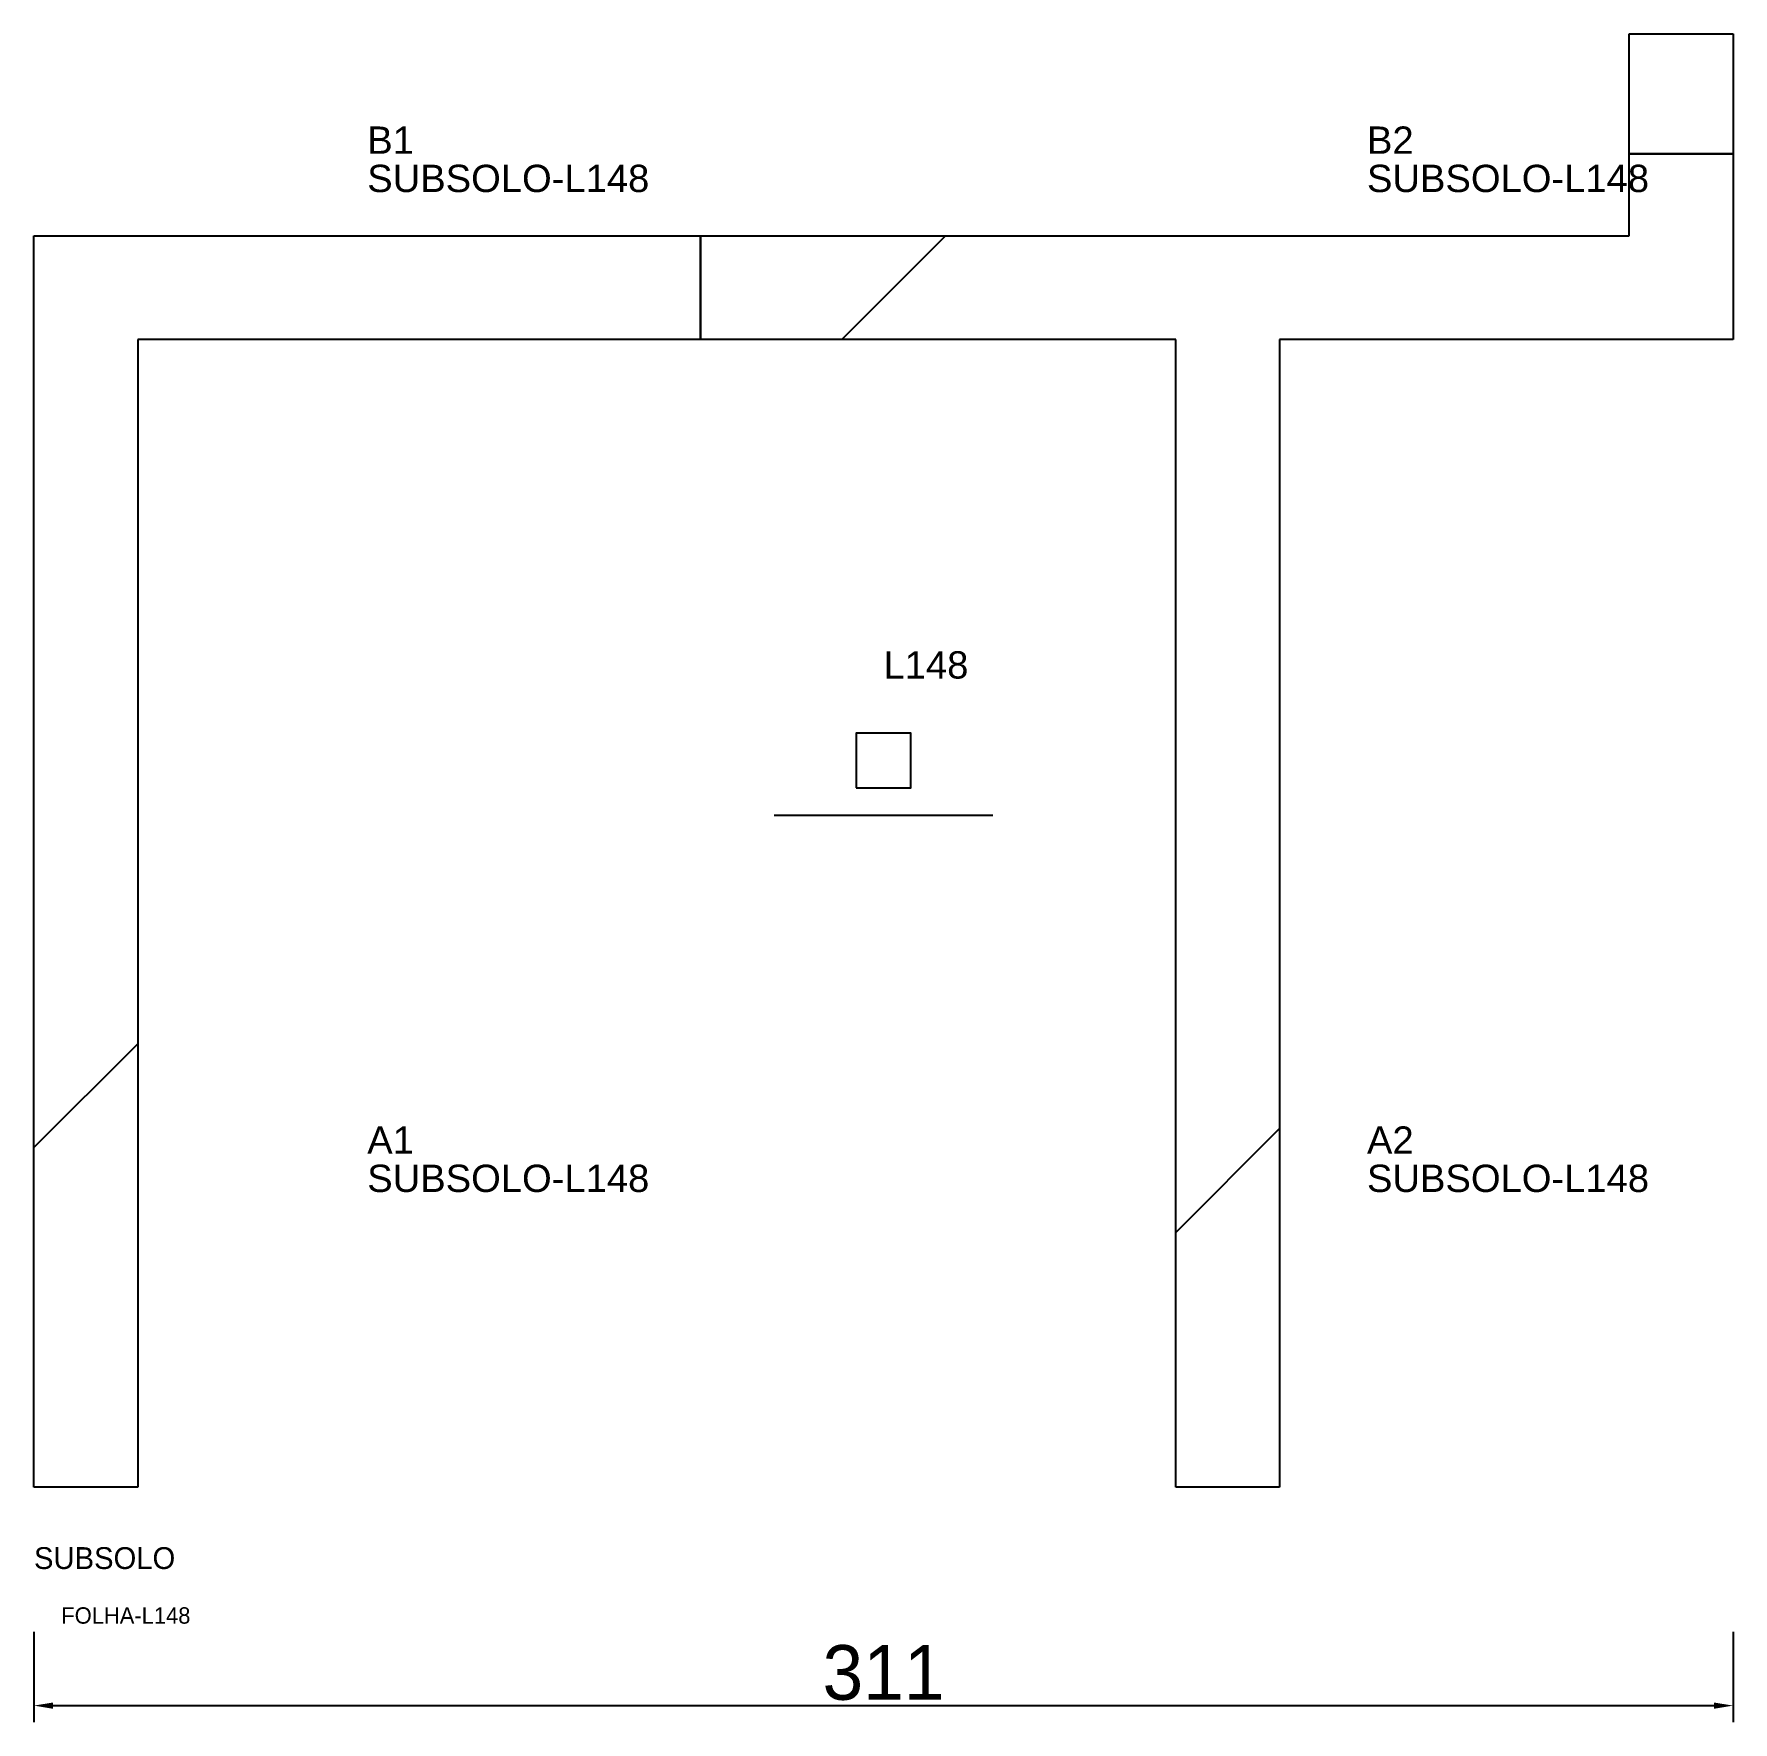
# Model space of a CAD drawing. Header units: metres. Extents: x 222 to 533, y -107 to 202.
import ezdxf

# ---------------------------------------------------------------- set-up
doc = ezdxf.new("R2010")
doc.units = ezdxf.units.M
for name, color, linetype in [('3', 3, 'CONTINUOUS'), ('AUX00', 7, 'CONTINUOUS'), ('COTA', 241, 'CONTINUOUS'), ('FOLHA', 255, 'CONTINUOUS'), ('Hachura', 251, 'CONTINUOUS'), ('NOMENCLATURA', 7, 'CONTINUOUS'), ('Nível', 160, 'CONTINUOUS'), ('Painéis', 200, 'CONTINUOUS'), ('Pilares', 5, 'CONTINUOUS'), ('SARR_2.2x7', 40, 'CONTINUOUS')]:
    doc.layers.add(name, color=color, linetype=linetype)
doc.styles.add('ARIAL', font='Arial.ttf')
doc.styles.add('STR_STANDARD', font='arial.ttf')
doc.dimstyles.new('EZ DXF', dxfattribs={"dimtxt": 10, "dimasz": 3.5, "dimexe": 3, "dimexo": 1.5, "dimgap": 1, "dimtad": 1, "dimdec": 1, "dimdsep": 46, "dimcen": 2.5, "dimazin": 3, "dimtfac": 1, "dimtmove": 0, "dimatfit": 3})

msp = doc.modelspace()

# ---------------------------------------------------------------- hatches: boundary and pattern name
at = {"layer": 'Hachura'}
h = msp.add_hatch(dxfattribs=at)
h.set_pattern_fill('ANSI31', scale=50)
h.paths.add_polyline_path([(222.2, -64.43), (222.2, 164.57), (514.2, 164.57), (514.2, 201.5), (533.2, 201.5), (533.2, 145.57), (450.2, 145.57), (450.2, -64.43), (431.2, -64.43), (431.2, 145.57), (241.2, 145.57), (241.2, -64.43)])
h = msp.add_hatch(dxfattribs=at)
h.set_pattern_fill('ANSI31', scale=50)
h.paths.add_polyline_path([(222.2, -64.43), (222.2, 164.57), (514.2, 164.57), (514.2, 201.5), (533.2, 201.5), (533.2, 145.57), (450.2, 145.57), (450.2, -64.43), (431.2, -64.43), (431.2, 145.57), (241.2, 145.57), (241.2, -64.43)])

# ---------------------------------------------------------------- linework, layer by layer
at = {"layer": '3'}
for points in [[(514.2, 179.57), (533.2, 179.57)], [(514.2, 179.57), (533.2, 179.57)], [(344.2, 145.57), (344.2, 164.57)], [(344.2, 145.57), (344.2, 164.57)]]:
    msp.add_lwpolyline(points, close=True, dxfattribs=at)
at = {"layer": 'Painéis', "color": 200}
for p, q in [((514.2, 164.57), (514.2, 201.5)), ((514.2, 201.5), (533.2, 201.5)), ((514.2, 164.57), (514.2, 201.5)), ((514.2, 201.5), (533.2, 201.5)), ((533.2, 201.5), (533.2, 145.57)), ((533.2, 201.5), (533.2, 145.57)), ((222.2, -64.43), (222.2, 164.57)), ((222.2, 164.57), (514.2, 164.57)), ((222.2, -64.43), (222.2, 164.57)), ((222.2, 164.57), (514.2, 164.57)), ((431.2, 145.57), (241.2, 145.57)), ((241.2, 145.57), (241.2, -64.43)), ((431.2, 145.57), (241.2, 145.57)), ((241.2, 145.57), (241.2, -64.43)), ((431.2, -64.43), (431.2, 145.57)), ((431.2, -64.43), (431.2, 145.57)), ((533.2, 145.57), (450.2, 145.57)), ((450.2, 145.57), (450.2, -64.43)), ((533.2, 145.57), (450.2, 145.57)), ((450.2, 145.57), (450.2, -64.43)), ((241.2, -64.43), (222.2, -64.43)), ((241.2, -64.43), (222.2, -64.43)), ((450.2, -64.43), (431.2, -64.43)), ((450.2, -64.43), (431.2, -64.43))]:
    msp.add_line(p, q, dxfattribs=at)
at = {"layer": 'Pilares'}
msp.add_lwpolyline([(372.7, 63.535), (382.7, 63.535), (382.7, 73.535), (372.7, 73.535)], close=True, dxfattribs=at)
msp.add_lwpolyline([(372.7, 63.535), (382.7, 63.535), (382.7, 73.535), (372.7, 73.535)], close=True, dxfattribs=at)
at = {"layer": 'SARR_2.2x7'}
msp.add_line((357.7, 58.535), (397.7, 58.535), dxfattribs=at)
msp.add_line((357.7, 58.535), (397.7, 58.535), dxfattribs=at)

# ---------------------------------------------------------------- texts
at = {"layer": '3', "style": 'STR_STANDARD'}
for s, p in [('B1', (283.2, 179.57)), ('B1', (283.2, 179.57)), ('B2', (466.2, 179.57)), ('B2', (466.2, 179.57)), ('A1', (283.2, -3.43)), ('A1', (283.2, -3.43)), ('A2', (466.2, -3.43)), ('A2', (466.2, -3.43))]:
    msp.add_text(s, height=5, dxfattribs=at).set_placement(p)
at = {"layer": 'AUX00', "style": 'STR_STANDARD'}
for p in [(283.2, 172.57), (283.2, 172.57), (466.2, 172.57), (466.2, 172.57), (283.2, -10.43), (283.2, -10.43), (466.2, -10.43), (466.2, -10.43)]:
    msp.add_text('SUBSOLO-L148', height=5, dxfattribs=at).set_placement(p)
at = {"layer": 'FOLHA'}
msp.add_text('FOLHA-L148', height=3, dxfattribs=at).set_placement((227.2, -89.43))
msp.add_text('FOLHA-L148', height=3, dxfattribs=at).set_placement((227.2, -89.43))
at = {"layer": 'NOMENCLATURA', "insert": (377.7, 88.535), "char_height": 5, "attachment_point": 1, "style": 'ARIAL'}
msp.add_mtext('L148', dxfattribs=at)
msp.add_mtext('L148', dxfattribs=at)
at = {"layer": 'Nível'}
msp.add_text('SUBSOLO', height=4, dxfattribs=at).set_placement((222.2, -79.43))
msp.add_text('SUBSOLO', height=4, dxfattribs=at).set_placement((222.2, -79.43))

# ---------------------------------------------------------------- dimensions: what is measured, and where the dimension line sits
at = {"layer": 'COTA'}
msp.add_linear_dim(base=(222.2, -104.43), p1=(222.2, -89.43), p2=(533.2, -89.43), dimstyle='EZ DXF', dxfattribs=at).render()
msp.add_linear_dim(base=(222.2, -104.43), p1=(222.2, -89.43), p2=(533.2, -89.43), dimstyle='EZ DXF', dxfattribs=at).render()

doc.saveas('drawing.dxf')
